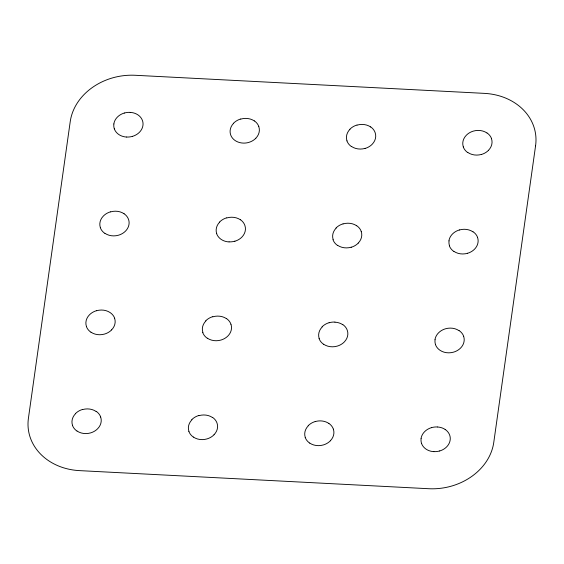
<?xml version="1.0" encoding="UTF-8"?>
<svg xmlns="http://www.w3.org/2000/svg" width="564" height="564" viewBox="0 0 564 564"><rect width="100%" height="100%" fill="white"/><g stroke="black" fill="none" stroke-linecap="round" stroke-linejoin="round"><path stroke-width="0.85" d="M535.574 145.801L493.782 442.31A58.571 49.012 -9.5 0 1 486.499 461.31A59.001 49.371 -9.5 0 1 462.36 481.959A58.564 49.005 -9.5 0 1 428.647 488.713L79.623 470.63A58.571 49.012 -9.5 0 1 57.528 465.575A59.001 49.371 -9.5 0 1 34.467 446.343A58.571 49.012 -9.5 0 1 28.426 418.199L70.218 121.69A58.571 49.012 -9.5 0 1 77.501 102.69A58.994 49.364 -9.5 0 1 101.647 82.041A58.571 49.012 -9.5 0 1 135.353 75.287L484.377 93.37A58.571 49.012 -9.5 0 1 506.472 98.425A58.994 49.364 -9.5 0 1 529.533 117.657A58.571 49.012 -9.5 0 1 535.574 145.801M448.937 240.87A14.636 12.246 -9.5 0 1 452.391 234.088A14.756 12.345 -9.5 0 1 459.42 229.943M459.371 229.978A14.636 12.246 -9.5 0 1 472.956 231.832M473.118 231.804A14.756 12.345 -9.5 0 1 477.623 237.514M477.553 237.507A14.636 12.246 -9.5 0 1 478.018 242.372A14.643 12.253 -9.5 0 1 474.564 249.154A14.756 12.345 -9.5 0 1 467.528 253.299M467.577 253.271A14.643 12.253 -9.5 0 1 453.985 251.417M449.522 245.742A14.643 12.253 -9.5 0 1 449.057 240.877M453.83 251.438A14.756 12.345 -9.5 0 1 449.332 245.735M486.929 132.963A14.643 12.253 -9.5 0 0 473.351 131.109A14.749 12.345 -9.5 0 0 466.322 135.254A14.643 12.253 -9.5 0 0 463.333 146.901M487.042 132.97A14.749 12.345 -9.5 0 1 491.547 138.673M491.484 138.673A14.636 12.246 -9.5 0 1 488.502 150.278M481.515 154.395A14.636 12.246 -9.5 0 1 467.937 152.541M488.494 150.32A14.749 12.345 -9.5 0 1 481.466 154.465M467.775 152.604A14.749 12.345 -9.5 0 1 463.27 146.901M437.389 426.983A14.636 12.246 -9.5 0 1 445.222 429.507M421.068 438.538A14.643 12.253 -9.5 0 1 424.53 431.763A14.749 12.345 -9.5 0 1 431.559 427.618M431.509 427.653A14.643 12.253 -9.5 0 1 437.304 426.976M445.186 429.472A14.749 12.345 -9.5 0 1 449.691 435.182A14.636 12.246 -9.5 0 1 450.157 440.047A14.643 12.253 -9.5 0 1 446.695 446.829A14.756 12.345 -9.5 0 1 439.666 450.974M439.709 450.939A14.643 12.253 -9.5 0 1 433.913 451.616M433.871 451.651A14.636 12.246 -9.5 0 1 426.039 449.12A14.756 12.345 -9.5 0 1 421.534 443.41M421.576 443.452A14.636 12.246 -9.5 0 1 421.111 438.588M434.999 339.704A14.636 12.253 -9.5 0 1 438.461 332.929A14.756 12.345 -9.5 0 1 445.489 328.784A14.636 12.253 -9.5 0 1 459.018 330.666M459.181 330.638A14.756 12.345 -9.5 0 1 463.686 336.348M463.622 336.348A14.636 12.246 -9.5 0 1 464.087 341.213A14.643 12.253 -9.5 0 1 460.633 347.995A14.756 12.345 -9.5 0 1 453.597 352.133A14.65 12.253 -9.5 0 1 440.012 350.286A14.756 12.345 -9.5 0 1 435.464 344.576M435.542 344.611A14.65 12.253 -9.5 0 1 435.077 339.739M365.169 148.367A14.643 12.253 -9.5 0 1 351.591 146.513M357.097 125.116A14.643 12.253 -9.5 0 1 370.675 126.97M365.127 148.438A14.749 12.337 -9.5 0 0 372.155 144.292A14.643 12.253 -9.5 0 0 375.145 132.646A14.749 12.337 -9.5 0 0 370.647 126.893M351.442 146.577A14.749 12.337 -9.5 0 1 346.938 140.873M349.934 129.177A14.749 12.337 -9.5 0 1 356.963 125.032M346.994 140.873A14.643 12.253 -9.5 0 1 349.976 129.269M258.805 126.618A14.636 12.246 -9.5 0 1 255.823 138.222M240.765 119.096A14.636 12.246 -9.5 0 1 254.336 120.943M255.816 138.265A14.749 12.345 -9.5 0 1 248.78 142.403A14.65 12.26 -9.5 0 1 242.985 143.08A14.643 12.253 -9.5 0 1 235.153 140.556A14.749 12.345 -9.5 0 1 230.655 134.845A14.643 12.253 -9.5 0 1 233.637 123.241M254.308 120.851A14.749 12.345 -9.5 0 1 258.813 126.562M233.651 123.142A14.749 12.345 -9.5 0 1 240.68 118.997M343.081 223.915A14.643 12.253 -9.5 0 1 356.667 225.769M358.225 243.126A14.749 12.345 -9.5 0 1 351.196 247.272M337.498 245.411A14.749 12.345 -9.5 0 1 332.993 239.7M335.996 228.011A14.749 12.345 -9.5 0 1 343.025 223.866M356.716 225.72A14.749 12.345 -9.5 0 1 361.221 231.43M361.214 231.48A14.643 12.253 -9.5 0 1 358.232 243.084M351.245 247.194A14.643 12.253 -9.5 0 1 337.66 245.347M333.19 239.672A14.643 12.253 -9.5 0 1 336.179 228.067M234.906 241.166A14.636 12.246 -9.5 0 1 229.111 241.843M226.827 217.93A14.636 12.246 -9.5 0 1 240.412 219.777M234.85 241.244A14.756 12.345 -9.5 0 0 241.886 237.099A14.636 12.246 -9.5 0 0 244.875 225.452A14.756 12.345 -9.5 0 0 240.377 219.685M216.654 233.672A14.756 12.345 -9.5 0 0 221.151 239.383A14.636 12.246 -9.5 0 0 229.054 241.921M219.65 221.969A14.756 12.345 -9.5 0 1 226.679 217.824M216.717 233.679A14.643 12.253 -9.5 0 1 219.706 222.068M323.673 344.259A14.65 12.253 -9.5 0 0 337.265 346.106A14.756 12.345 -9.5 0 0 344.294 341.96A14.636 12.246 -9.5 0 0 347.283 330.314A14.756 12.345 -9.5 0 0 342.785 324.554M319.203 338.583A14.65 12.253 -9.5 0 1 322.192 326.972M334.931 322.178A14.65 12.253 -9.5 0 1 342.764 324.709M329.15 322.756A14.643 12.253 -9.5 0 1 334.945 322.079M323.567 344.251A14.756 12.345 -9.5 0 1 319.069 338.541M322.065 326.838A14.756 12.345 -9.5 0 1 329.094 322.693M207.376 338.196A14.643 12.253 -9.5 0 0 220.961 340.05A14.749 12.337 -9.5 0 0 227.948 335.933A14.643 12.253 -9.5 0 0 231.409 329.157A14.643 12.253 -9.5 0 0 230.944 324.286M202.906 332.52A14.643 12.253 -9.5 0 1 205.895 320.916M212.882 316.799A14.643 12.253 -9.5 0 1 226.467 318.653M207.235 338.224A14.749 12.337 -9.5 0 1 202.73 332.513M205.733 320.817A14.749 12.337 -9.5 0 1 212.755 316.672M226.446 318.533A14.749 12.337 -9.5 0 1 230.951 324.237M328.847 423.444A14.643 12.253 -9.5 0 0 321.015 420.913A14.643 12.253 -9.5 0 0 315.22 421.59M330.356 440.801A14.749 12.345 -9.5 0 1 323.327 444.947A14.636 12.246 -9.5 0 1 309.742 443.092M328.854 423.395A14.749 12.345 -9.5 0 1 333.352 429.105M333.352 429.155A14.643 12.253 -9.5 0 1 330.363 440.759M305.279 437.424A14.636 12.246 -9.5 0 1 308.268 425.82M309.699 443.092A14.749 12.345 -9.5 0 1 305.194 437.382M308.198 425.686A14.749 12.345 -9.5 0 1 315.227 421.541M193.396 437.065A14.643 12.253 -9.5 0 0 206.988 438.919A14.756 12.345 -9.5 0 0 214.017 434.774M188.933 431.389A14.643 12.253 -9.5 0 1 191.922 419.778M198.902 415.668A14.643 12.253 -9.5 0 1 212.494 417.522M191.788 419.644A14.756 12.345 -9.5 0 1 198.817 415.499M212.515 417.36A14.756 12.345 -9.5 0 1 217.02 423.063A14.636 12.246 -9.5 0 1 214.024 434.731M193.36 437.065A14.756 12.345 -9.5 0 1 188.855 431.354M130.171 112.384A14.636 12.246 -9.5 0 1 137.997 114.915A14.749 12.345 -9.5 0 1 142.466 120.59A14.636 12.246 -9.5 0 1 142.932 125.455A14.636 12.246 -9.5 0 1 139.477 132.237A14.749 12.345 -9.5 0 1 132.441 136.375M113.85 123.946A14.643 12.253 -9.5 0 1 117.305 117.171A14.749 12.345 -9.5 0 1 124.334 113.026M124.291 113.054A14.643 12.253 -9.5 0 1 130.087 112.377M132.491 136.347A14.636 12.246 -9.5 0 1 126.696 137.024M126.646 137.052A14.643 12.253 -9.5 0 1 118.814 134.521A14.749 12.345 -9.5 0 1 114.316 128.818M114.344 128.853A14.643 12.253 -9.5 0 1 113.886 123.981M110.488 211.902A14.636 12.246 -9.5 0 1 124.073 213.749M124.031 213.714A14.756 12.345 -9.5 0 1 128.536 219.424A14.636 12.246 -9.5 0 1 129.001 224.289A14.643 12.253 -9.5 0 1 125.546 231.071A14.756 12.345 -9.5 0 1 118.51 235.209A14.643 12.253 -9.5 0 1 104.967 233.327M104.812 233.355A14.756 12.345 -9.5 0 1 100.314 227.644M100.378 227.652A14.643 12.253 -9.5 0 1 103.367 216.04A14.756 12.345 -9.5 0 1 110.403 211.86M114.605 318.258A14.636 12.246 -9.5 0 1 111.616 329.862M96.557 310.736A14.636 12.246 -9.5 0 1 110.135 312.59A14.756 12.345 -9.5 0 1 114.668 318.258M96.472 310.693A14.756 12.345 -9.5 0 0 89.443 314.839A14.643 12.253 -9.5 0 0 86.447 326.486M111.609 329.905A14.756 12.345 -9.5 0 1 104.58 334.05A14.65 12.253 -9.5 0 1 90.994 332.196M90.889 332.189A14.756 12.345 -9.5 0 1 86.384 326.486M72.516 425.326A14.643 12.253 -9.5 0 1 75.505 413.715M82.492 409.598A14.643 12.253 -9.5 0 1 96.077 411.452M76.951 431.03A14.756 12.345 -9.5 0 1 72.446 425.319M75.449 413.616A14.756 12.345 -9.5 0 1 82.478 409.471M96.169 411.325A14.756 12.345 -9.5 0 1 100.681 417.036M100.674 417.092A14.636 12.246 -9.5 0 1 97.685 428.696A14.756 12.345 -9.5 0 1 90.649 432.884A14.643 12.253 -9.5 0 1 77.056 431.037"/></g></svg>
